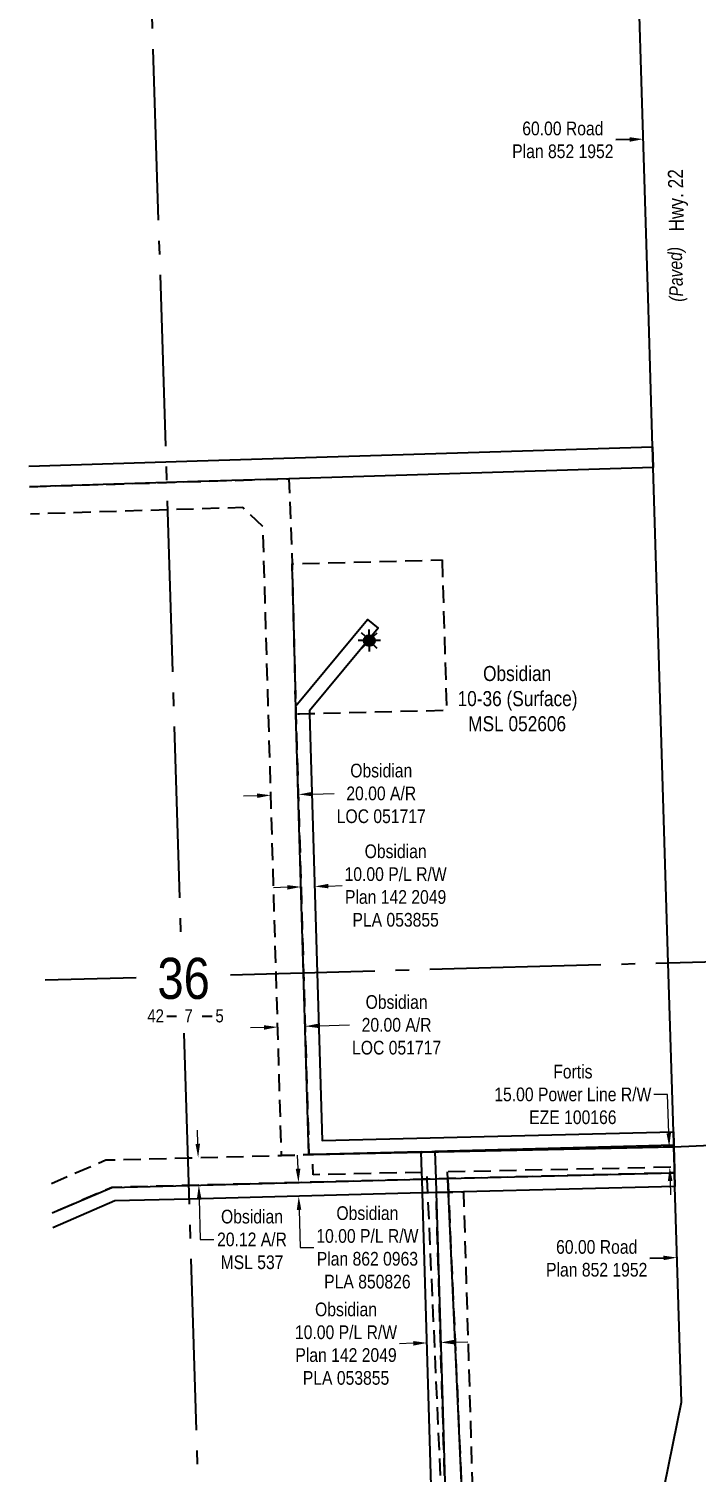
# Model space of a CAD drawing. Extents: x 643442 to 651909, y 5835058 to 5841090.
# Drawn here: x 643460 to 643946, y 5836352 to 5837406 of the extents above; entities that cross this region are included whole.
import ezdxf
from ezdxf.enums import TextEntityAlignment as Align

# ---------------------------------------------------------------- set-up
doc = ezdxf.new("R2010")
doc.units = 0
doc.header["$LTSCALE"] = 5
doc.header["$PDSIZE"] = 0.5
for name, pattern in [('foc-ACCESSROAD', [3.75, 2.5, -1.25]), ('foc-FLOWLINE', [3.75, 2.5, -1.25]), ('foc-QUARTERLINE', [33, 25, -3, 2, -3])]:
    doc.linetypes.add(name, pattern=pattern)
doc.layers.get('Defpoints').update_dxf_attribs({"color": 9})
for name, color, linetype in [('10', 1, 'Continuous'), ('9', 3, 'Continuous'), ('AS-POWER', 104, 'foc-POWER'), ('C-AR', 13, 'foc-ACCESSROAD'), ('C-RW', 13, 'Continuous'), ('C-WS', 13, 'foc-ACCESSROAD'), ('C-WS-S', 8, 'Continuous'), ('F-EZE', 190, 'foc-FLOWLINE'), ('L-SECLBL', 7, 'Continuous'), ('L-SECQ', 8, 'foc-QUARTERLINE'), ('L-TITLEDB', 4, 'Continuous'), ('L-TITLEDB-T', 4, 'Continuous')]:
    doc.layers.add(name, color=color, linetype=linetype)
for name, color, linetype, lineweight in [('C-AR-T', 13, 'Continuous', 9), ('C-RW-T', 13, 'Continuous', 9), ('C-WS-T', 13, 'Continuous', 9), ('F-AR-T', 190, 'Continuous', 9), ('T-TEXT', 48, 'Continuous', 18)]:
    doc.layers.add(name, color=color, linetype=linetype, lineweight=lineweight)
doc.styles.add('100L', font='ARIALN.TTF', dxfattribs={"height": 11})
doc.styles.add('80CG', font='ARIALN.TTF', dxfattribs={"height": 10})
doc.styles.add('80L', font='ARIALN.TTF', dxfattribs={"height": 10})
doc.styles.add('80LS', font='ARIALNI.TTF', dxfattribs={"height": 10})
doc.styles.add('foc-LtypeFont', font='ARIALN.TTF', dxfattribs={"height": 7.35})
doc.styles.add('SIMPLEX', font='ARIALN.TTF')
doc.linetypes.add('foc-POWER', pattern='A,6,-1,["P",foc-LtypeFont,S=0.2,R=0,X=-0.625,Y=-0.75],-1.24,4', length=12.24)
doc.dimstyles.new('Compass 5 000', dxfattribs={"dimscale": 5, "dimtxt": 9, "dimasz": 2, "dimexe": 0.2, "dimexo": 0.0625, "dimgap": 0.5, "dimtad": 0, "dimtih": 1, "dimtoh": 1, "dimzin": 0, "dimdsep": 46, "dimtxsty": '80CG', "dimcen": 0.1, "dimse1": 1, "dimse2": 1, "dimclrd": 256, "dimclrt": 256, "dimaunit": 1, "dimadec": 4, "dimazin": 0, "dimtfac": 0.06, "dimtofl": 0, "dimtmove": 0, "dimatfit": 1, "dimfxl": 0.2, "dimtolj": 1, "dimtzin": 0, "dimlwd": -1, "dimarcsym": 0})

# ---------------------------------------------------------------- blocks, each defined once
blk = doc.blocks.new('L-SECLBL')
at = {"layer": '9', "color": 7}
for p, q in [((-5.1, -27.8), (-12.3, -27.8)), ((20.7, -27.8), (13.5, -27.8))]:
    blk.add_line(p, q, dxfattribs=at)
at = {"layer": '10', "color": 2, "style": 'SIMPLEX'}
blk.add_attdef('SEC', text='', height=30, dxfattribs=at).set_placement((0, 0), align=Align.MIDDLE)
at = {"layer": '10', "color": 5, "style": '80L'}
blk.add_attdef('TWP', text='', height=9.5, dxfattribs=at).set_placement((-14.4, -27.4), align=Align.MIDDLE_RIGHT)
blk.add_attdef('RGE', text='', height=9.5, dxfattribs=at).set_placement((3.6, -27.4), align=Align.MIDDLE_CENTER)
blk.add_attdef('MER', text='', height=9.5, dxfattribs=at).set_placement((23.2, -27.4), align=Align.MIDDLE_LEFT)
blk = doc.blocks.new('*D394')
at = {"layer": 'C-AR-T', "transparency": 16777216}
for p, q in [((643631.1, 5836676.6), (643621.1, 5836676.3)), ((643671.1, 5836677.7), (643693.4, 5836678.4))]:
    blk.add_line(p, q, dxfattribs=at)
for points in [[(643631, 5836678.2), (643631.1, 5836674.9), (643641.1, 5836676.8)], [(643671, 5836679.4), (643671.1, 5836676.1), (643661.1, 5836677.4)]]:
    blk.add_solid(points, dxfattribs=at)
at = {"layer": 'Defpoints', "color": 0, "transparency": 16777216}
for p in [(643640.6, 5836692.6), (643660.6, 5836693.2), (643661.1, 5836677.4)]:
    blk.add_point(p, dxfattribs=at)
at = {"layer": 'C-AR-T', "transparency": 16777216, "insert": (643727.8, 5836678.4), "char_height": 10, "attachment_point": 5, "style": '80CG'}
blk.add_mtext('\\A1;Obsidian\\P20.00 A/R \\PLOC 051717', dxfattribs=at)
blk = doc.blocks.new('*D396')
at = {"layer": 'C-AR-T', "transparency": 16777216}
for p, q in [((643626.1, 5836845.8), (643616.1, 5836845.5)), ((643666.3, 5836847), (643682.3, 5836847.4))]:
    blk.add_line(p, q, dxfattribs=at)
for points in [[(643626, 5836847.4), (643626.1, 5836844.1), (643636.1, 5836846.1)], [(643666.3, 5836848.6), (643666.4, 5836845.3), (643656.3, 5836846.7)]]:
    blk.add_solid(points, dxfattribs=at)
at = {"layer": 'Defpoints', "color": 0, "transparency": 16777216}
for p in [(643630.1, 5837047.4), (643650.4, 5837048), (643636.1, 5836846.1)]:
    blk.add_point(p, dxfattribs=at)
at = {"layer": 'C-AR-T', "transparency": 16777216, "insert": (643716.6, 5836847.4), "char_height": 10, "attachment_point": 5, "style": '80CG'}
blk.add_mtext('\\A1;Obsidian\\P20.00 A/R \\PLOC 051717', dxfattribs=at)
blk = doc.blocks.new('*D412')
at = {"layer": 'C-RW-T', "transparency": 16777216}
for p, q in [((643648.1, 5836778.9), (643638.1, 5836778.6)), ((643678, 5836779.8), (643688, 5836780.1))]:
    blk.add_line(p, q, dxfattribs=at)
for points in [[(643648, 5836780.5), (643648.1, 5836777.2), (643658.1, 5836779.2)], [(643678, 5836781.4), (643678.1, 5836778.1), (643668, 5836779.5)]]:
    blk.add_solid(points, dxfattribs=at)
at = {"layer": 'Defpoints', "color": 0, "transparency": 16777216}
for p in [(643668, 5836779.5), (643659.1, 5836744.1), (643669, 5836744.4)]:
    blk.add_point(p, dxfattribs=at)
at = {"layer": 'C-RW-T', "transparency": 16777216, "insert": (643727.1, 5836780.1), "char_height": 10, "attachment_point": 5, "style": '80CG'}
blk.add_mtext('\\A1;Obsidian\\P10.00 P/L R/W\\PPlan 142 2049\\PPLA 053855', dxfattribs=at)
blk = doc.blocks.new('*D413')
at = {"layer": 'C-RW-T', "transparency": 16777216}
for p, q in [((643740, 5836445.9), (643730, 5836445.6)), ((643769.9, 5836446.8), (643779.9, 5836447.1))]:
    blk.add_line(p, q, dxfattribs=at)
for points in [[(643739.9, 5836447.6), (643740, 5836444.2), (643750, 5836446.2)], [(643769.9, 5836448.5), (643770, 5836445.1), (643759.9, 5836446.5)]]:
    blk.add_solid(points, dxfattribs=at)
at = {"layer": 'Defpoints', "color": 0, "transparency": 16777216}
for p in [(643750, 5836446.2), (643750.1, 5836444.2), (643760, 5836444.5)]:
    blk.add_point(p, dxfattribs=at)
at = {"layer": 'C-RW-T', "transparency": 16777216, "insert": (643690.9, 5836445.6), "char_height": 10, "attachment_point": 5, "style": '80CG'}
blk.add_mtext('\\A1;Obsidian\\P10.00 P/L R/W\\PPlan 142 2049\\PPLA 053855', dxfattribs=at)
blk = doc.blocks.new('*D414')
at = {"layer": 'C-RW-T', "transparency": 16777216}
for p, q in [((643655.9, 5836573.3), (643655.6, 5836583.3)), ((643656.7, 5836543.3), (643657.4, 5836515.9)), ((643657.4, 5836515.9), (643667.4, 5836515.9))]:
    blk.add_line(p, q, dxfattribs=at)
for points in [[(643657.6, 5836573.4), (643654.2, 5836573.3), (643656.2, 5836563.3)], [(643658.3, 5836543.4), (643655, 5836543.3), (643656.4, 5836553.3)]]:
    blk.add_solid(points, dxfattribs=at)
at = {"layer": 'Defpoints', "color": 0, "transparency": 16777216}
for p in [(643679.5, 5836563.9), (643656.4, 5836553.3), (643679.8, 5836553.9)]:
    blk.add_point(p, dxfattribs=at)
at = {"layer": 'C-RW-T', "transparency": 16777216, "insert": (643706.5, 5836515.9), "char_height": 10, "attachment_point": 5, "style": '80CG'}
blk.add_mtext('\\A1;Obsidian\\P10.00 P/L R/W\\PPlan 862 0963\\PPLA 850826', dxfattribs=at)
blk = doc.blocks.new('*D429')
at = {"layer": 'Defpoints', "color": 0, "transparency": 16777216}
for p in [(643907.8, 5837325.2), (643907.9, 5837321.1), (643967.9, 5837322.9)]:
    blk.add_point(p, dxfattribs=at)
at = {"layer": 'L-TITLEDB-T', "transparency": 16777216}
for p, q in [((643977.8, 5837327.3), (643987.8, 5837327.6)), ((643897.8, 5837324.9), (643887.8, 5837324.6))]:
    blk.add_line(p, q, dxfattribs=at)
for points in [[(643897.8, 5837326.6), (643897.9, 5837323.3), (643907.8, 5837325.2)], [(643977.7, 5837329), (643977.8, 5837325.7), (643967.8, 5837327)]]:
    blk.add_solid(points, dxfattribs=at)
at = {"layer": 'L-TITLEDB-T', "transparency": 16777216, "insert": (643849.1, 5837324.6), "char_height": 10, "attachment_point": 5, "style": '80CG'}
blk.add_mtext('\\A1;60.00 Road\\PPlan 852 1952', dxfattribs=at)
blk = doc.blocks.new('*D430')
at = {"layer": 'Defpoints', "color": 0, "transparency": 16777216}
for p in [(643932.5, 5836508.5), (643932.6, 5836505.9), (643992.5, 5836507.7)]:
    blk.add_point(p, dxfattribs=at)
at = {"layer": 'L-TITLEDB-T', "transparency": 16777216}
for p, q in [((643922.5, 5836508.2), (643912.5, 5836507.9)), ((644002.5, 5836510.6), (644012.4, 5836510.9))]:
    blk.add_line(p, q, dxfattribs=at)
for points in [[(643922.5, 5836509.9), (643922.6, 5836506.6), (643932.5, 5836508.5)], [(644002.4, 5836512.3), (644002.5, 5836509), (643992.5, 5836510.3)]]:
    blk.add_solid(points, dxfattribs=at)
at = {"layer": 'L-TITLEDB-T', "transparency": 16777216, "insert": (643873.8, 5836507.9), "char_height": 10, "attachment_point": 5, "style": '80CG'}
blk.add_mtext('\\A1;60.00 Road\\PPlan 852 1952', dxfattribs=at)
blk = doc.blocks.new('*D459')
at = {"layer": 'Defpoints', "color": 0, "transparency": 16777216}
for p in [(643926.7, 5836589.4), (644055.5, 5836593.2), (644055.9, 5836578.2)]:
    blk.add_point(p, dxfattribs=at)
at = {"layer": 'F-AR-T', "transparency": 16777216}
for p, q in [((643925.5, 5836627.6), (643915.5, 5836627.6)), ((643926.4, 5836599.4), (643925.5, 5836627.6)), ((643927.4, 5836564.4), (643927.7, 5836554.4))]:
    blk.add_line(p, q, dxfattribs=at)
for points in [[(643928, 5836599.4), (643924.7, 5836599.3), (643926.7, 5836589.4)], [(643929.1, 5836564.4), (643925.7, 5836564.3), (643927.1, 5836574.4)]]:
    blk.add_solid(points, dxfattribs=at)
at = {"layer": 'F-AR-T', "transparency": 16777216, "insert": (643856.4, 5836627.6), "char_height": 10, "attachment_point": 5, "style": '80CG'}
blk.add_mtext('\\A1;Fortis\\P15.00 Power Line R/W \\PEZE 100166', dxfattribs=at)
blk = doc.blocks.new('*D465')
at = {"layer": 'C-AR-T', "transparency": 16777216}
for p, q in [((643582.7, 5836591.6), (643582.5, 5836601.6)), ((643583.8, 5836551.5), (643584.5, 5836521.7)), ((643584.5, 5836521.7), (643594.5, 5836521.7))]:
    blk.add_line(p, q, dxfattribs=at)
for points in [[(643584.4, 5836591.6), (643581.1, 5836591.5), (643583, 5836581.6)], [(643585.4, 5836551.5), (643582.1, 5836551.4), (643583.5, 5836561.4)]]:
    blk.add_solid(points, dxfattribs=at)
at = {"layer": 'Defpoints', "color": 0, "transparency": 16777216}
for p in [(643623.3, 5836582.6), (643583.5, 5836561.4), (643623.8, 5836562.5)]:
    blk.add_point(p, dxfattribs=at)
at = {"layer": 'C-AR-T', "transparency": 16777216, "insert": (643622.3, 5836521.7), "char_height": 10, "attachment_point": 5, "style": '80CG'}
blk.add_mtext('\\A1;Obsidian \\P20.12 A/R\\PMSL 537', dxfattribs=at)
blk = doc.blocks.new('GAS')
h = blk.add_hatch(color=255)
h.dxf.hatch_style = 1
edge = h.paths.add_edge_path()
edge.add_arc((0, 0), 0.9, 0, 360)
for p, q in [((-0.81, 0), (-1.62, 0)), ((-0.57, 0.57), (-1.14, 1.14)), ((0, 0.81), (0, 1.62)), ((0.57, 0.57), (1.14, 1.14)), ((1.62, 0), (0.81, 0)), ((-0.57, -0.57), (-1.14, -1.14)), ((0, -0.81), (0, -1.62)), ((1.14, -1.14), (0.57, -0.57))]:
    blk.add_line(p, q)
blk.add_circle((0, 0), 0.8)

msp = doc.modelspace()

# ---------------------------------------------------------------- linework, layer by layer
at = {"layer": 'AS-POWER', "flags": 128}
for points in [[(643666.575, 5836583.798), (643930.059, 5836589.479), (643989.986, 5836592.12), (644184.238, 5836601.275), (644203.707, 5836602.925), (644357.105, 5836627.81), (644372.016, 5836725.718), (644428.722, 5837097.879), (644475.378, 5837404.077)], [(643778.442, 5836268.371), (643764.952, 5836571.065)]]:
    msp.add_lwpolyline(points, dxfattribs=at)
at = {"layer": 'C-AR', "flags": 128}
msp.add_lwpolyline([(643459.986, 5837071.377), (643559.938, 5837074.487), (643582.868, 5837075.2), (643649.292, 5837077.267), (643651.602, 5837015.19), (643654.189, 5836911.321), (643654.357, 5836905.225), (643659.925, 5836716.213), (643663.833, 5836583.669), (643643.826, 5836583.151), (643639.923, 5836715.663), (643630.301, 5837042.281), (643615.521, 5837056.194), (643583.491, 5837055.197), (643560.565, 5837054.483), (643460.613, 5837051.373)], dxfattribs=at)
at = {"layer": 'C-RW', "flags": 128}
for points in [[(643459.517, 5837086.365), (643559.468, 5837089.475), (643582.401, 5837090.189), (643914.599, 5837100.526), (643915.052, 5837085.539), (643649.292, 5837077.267), (643582.868, 5837075.2), (643559.938, 5837074.487), (643459.986, 5837071.377)], [(643754.09, 5836309.276), (643746.718, 5836555.674), (643746.42, 5836565.669), (643746.272, 5836570.678), (643745.829, 5836585.71), (643666.575, 5836583.798), (643663.833, 5836583.669), (643659.925, 5836716.213), (643654.357, 5836905.225), (643654.189, 5836911.321), (643706.69, 5836974.522), (643714.336, 5836968.168), (643664.222, 5836907.856), (643664.292, 5836905.486), (643669.862, 5836716.486), (643673.475, 5836593.889), (643929.721, 5836600.432), (643929.721, 5836600.432), (643929.991, 5836591.502), (643930.03, 5836590.52), (643755.731, 5836585.932), (643756.331, 5836565.925), (643756.63, 5836555.932), (643761.442, 5836395.59), (643763.993, 5836310.57)], [(643476.599, 5836541.073), (643520.087, 5836559.804), (643576.016, 5836561.253), (643746.42, 5836565.669), (643750.177, 5836565.766), (643756.331, 5836565.925), (643765.171, 5836566.154), (643930.628, 5836570.442), (643930.93, 5836560.45), (643776.637, 5836556.449), (643765.616, 5836556.165), (643756.63, 5836555.932), (643750.622, 5836555.776), (643746.718, 5836555.674), (643576.329, 5836551.263), (643522.275, 5836549.864), (643476.935, 5836530.334)]]:
    msp.add_lwpolyline(points, dxfattribs=at)
at = {"layer": 'C-WS', "flags": 128}
for points in [[(643761.008, 5837017.941), (643764.325, 5836907.99), (643670.078, 5836905.637), (643664.292, 5836905.486), (643656.853, 5836905.292), (643654.357, 5836905.225), (643654.189, 5836911.321), (643651.602, 5837015.19), (643761.008, 5837017.941)], [(643853.884, 5836234.35), (643784.92, 5836148.561), (643699.193, 5836217.603), (643756.919, 5836289.411), (643758.329, 5836291.164), (643762.201, 5836295.982), (643764.321, 5836298.619), (643764.249, 5836301.64), (643763.993, 5836310.57), (643761.442, 5836395.59), (643756.63, 5836555.932), (643765.616, 5836556.165), (643776.637, 5836556.449), (643781.426, 5836396.187), (643784.596, 5836290.153), (643853.884, 5836234.35)]]:
    msp.add_lwpolyline(points, close=True, dxfattribs=at)
msp.add_lwpolyline([(643475.921, 5836562.702), (643515.688, 5836579.831), (643575.386, 5836581.378), (643643.826, 5836583.151), (643663.833, 5836583.669), (643666.575, 5836583.798), (643745.829, 5836585.71), (643749.285, 5836585.835), (643755.731, 5836585.932), (643930.03, 5836590.52), (643930.059, 5836589.479), (643930.292, 5836581.566), (643930.494, 5836574.489), (643930.628, 5836570.442), (643765.171, 5836566.154), (643756.331, 5836565.925), (643750.177, 5836565.766), (643746.42, 5836565.669), (643576.016, 5836561.253), (643520.087, 5836559.804), (643476.599, 5836541.073)], dxfattribs=at)
at = {"layer": 'F-EZE', "flags": 128}
msp.add_lwpolyline([(643666.575, 5836583.798), (643745.829, 5836585.71), (643749.285, 5836585.835), (643755.731, 5836585.932), (643930.059, 5836589.479), (643930.292, 5836581.566), (643930.494, 5836574.489), (643764.952, 5836571.065), (643765.171, 5836566.154), (643765.616, 5836556.165), (643778.442, 5836268.371), (643773.916, 5836268.169), (643763.814, 5836267.719), (643763.461, 5836267.704), (643763.378, 5836269.582), (643762.201, 5836295.982), (643750.622, 5836555.776), (643750.177, 5836565.766), (643749.955, 5836570.755), (643746.272, 5836570.678), (643666.882, 5836569.033), (643666.575, 5836583.798)], close=True, dxfattribs=at)
at = {"layer": 'L-SECQ', "flags": 128}
for points in [[(643544.858, 5837555.866), (643570.343, 5836742.344)], [(644371.711, 5836735.825), (643606.645, 5836714.751)], [(643537.869, 5836712.857), (643471.275, 5836711.023)], [(643572.533, 5836672.428), (643596.512, 5835906.966)]]:
    msp.add_lwpolyline(points, dxfattribs=at)
at = {"layer": 'L-TITLEDB', "flags": 128}
msp.add_lwpolyline([(643916.838, 5836310.579), (643935.694, 5836402.942), (643930.93, 5836560.45), (643930.628, 5836570.442), (643930.494, 5836574.489), (643930.292, 5836581.566), (643930.059, 5836589.479), (643930.03, 5836590.52), (643929.991, 5836591.502), (643929.721, 5836600.432), (643925.998, 5836723.531), (643915.052, 5837085.539), (643914.599, 5837100.526), (643912.836, 5837158.819), (643911.3, 5837209.646), (643910.846, 5837224.64), (643900.521, 5837566.097)], dxfattribs=at)

# ---------------------------------------------------------------- block references
at = {"layer": 'C-WS-S', "xscale": 4.998495049999993, "yscale": 4.998495049999993, "zscale": 4.998495049999993}
msp.add_blockref('GAS', (643707.898, 5836959.065), dxfattribs=at)
at = {"layer": 'L-SECLBL', "color": 1}
msp.add_blockref('L-SECLBL', (643572.433, 5836712.416), dxfattribs=at).add_auto_attribs({'SEC': '36', 'TWP': '42', 'RGE': '7', 'MER': '5'})

# ---------------------------------------------------------------- texts
at = {"layer": 'C-WS-T', "insert": (643768.197, 5836940.499), "char_height": 10.99669, "attachment_point": 1, "style": '100L'}
msp.add_mtext_dynamic_manual_height_columns('\\pi22.693;Obsidian\\P\\pi4.0897;10-36 (Surface)\\P\\pi11.842;MSL 052606', width=93.58756, gutter_width=55, heights=[0], dxfattribs=at)
at = {"layer": 'L-TITLEDB-T', "insert": (643926.577, 5837257.71), "char_height": 10.9967, "attachment_point": 1, "rotation": 91.169248, "style": '100L'}
msp.add_mtext_dynamic_manual_height_columns('Hwy. 22', width=46.08418, gutter_width=55, heights=[0], dxfattribs=at)
at = {"layer": 'T-TEXT', "style": '80LS'}
msp.add_text('(Paved)', height=9.997, rotation=91.72201, dxfattribs=at).set_placement((643931.421, 5837226.459), align=Align.MIDDLE_CENTER)

# ---------------------------------------------------------------- dimensions: what is measured, and where the dimension line sits
at = {"layer": 'C-AR-T', "color": 5}
dim = msp.add_linear_dim(base=(643636.082, 5836846.061), p1=(643650.38, 5837048.015), p2=(643630.15, 5837047.419), angle=181.687358, text='Obsidian\\P20.00 A/R \\PLOC 051717', dimstyle='Compass 5 000', dxfattribs=at)
dim.commit()
dim.dimension.update_dxf_attribs({"geometry": '*D396', "text_midpoint": (643716.555, 5836847.421), "dimtype": 161})
at = {"layer": 'C-AR-T'}
dim = msp.add_linear_dim(base=(643661.068, 5836677.435), p1=(643640.601, 5836692.632), p2=(643660.603, 5836693.221), angle=1.688595, text='Obsidian\\P20.00 A/R \\PLOC 051717', dimstyle='Compass 5 000', dxfattribs=at)
dim.commit()
dim.dimension.update_dxf_attribs({"geometry": '*D394', "text_midpoint": (643727.75, 5836678.39), "dimtype": 161})
at = {"layer": 'C-AR-T', "color": 3}
dim = msp.add_linear_dim(base=(643583.501, 5836561.447), p1=(643623.299, 5836582.619), p2=(643623.82, 5836562.492), angle=271.484266, text='Obsidian \\P20.12 A/R\\PMSL 537', dimstyle='Compass 5 000', dxfattribs=at)
dim.commit()
dim.dimension.update_dxf_attribs({"geometry": '*D465', "text_midpoint": (643622.265, 5836521.727), "dimtype": 161})
at = {"layer": 'C-RW-T', "color": 5}
for base, p1, p2, angle, text, picture, middle in [((643668.006, 5836779.468), (643659.103, 5836744.124), (643669.039, 5836744.417), 1.687987, 'Obsidian\\P10.00 P/L R/W\\PPlan 142 2049\\PPLA 053855', '*D412', (643727.083, 5836780.057)), ((643656.409, 5836553.336), (643679.519, 5836563.935), (643679.778, 5836553.941), 271.483036, 'Obsidian\\P10.00 P/L R/W\\PPlan 862 0963\\PPLA 850826', '*D414', (643706.463, 5836515.934))]:
    dim = msp.add_linear_dim(base=base, p1=p1, p2=p2, angle=angle, text=text, dimstyle='Compass 5 000', dxfattribs=at)
    dim.commit()
    dim.dimension.update_dxf_attribs({"geometry": picture, "text_midpoint": middle, "dimtype": 161})
dim = msp.add_aligned_dim(p1=(643759.973, 5836444.535), p2=(643750.052, 5836444.238), distance=-1.961, text='Obsidian\\P10.00 P/L R/W\\PPlan 142 2049\\PPLA 053855', dimstyle='Compass 5 000', dxfattribs=at)
dim.commit()
dim.dimension.update_dxf_attribs({"geometry": '*D413', "text_midpoint": (643690.917, 5836445.601)})
at = {"layer": 'F-AR-T', "color": 3}
dim = msp.add_linear_dim(base=(643926.66, 5836589.377), p1=(644055.936, 5836578.248), p2=(644055.487, 5836593.237), angle=91.716094, text='Fortis\\P15.00 Power Line R/W \\PEZE 100166', dimstyle='Compass 5 000', dxfattribs=at)
dim.commit()
dim.dimension.update_dxf_attribs({"geometry": '*D459', "text_midpoint": (643856.373, 5836627.624), "dimtype": 161})
at = {"layer": 'L-TITLEDB-T'}
dim = msp.add_linear_dim(base=(643907.805, 5837325.218), p1=(643967.885, 5837322.896), p2=(643907.93, 5837321.083), angle=181.731947, text='60.00 Road\\PPlan 852 1952', dimstyle='Compass 5 000', dxfattribs=at)
dim.commit()
dim.dimension.update_dxf_attribs({"geometry": '*D429', "text_midpoint": (643849.11, 5837324.614), "dimtype": 161})
at = {"layer": 'L-TITLEDB-T', "color": 5}
dim = msp.add_aligned_dim(p1=(643992.535, 5836507.731), p2=(643932.58, 5836505.917), distance=-2.605, text='60.00 Road\\PPlan 852 1952', dimstyle='Compass 5 000', dxfattribs=at)
dim.commit()
dim.dimension.update_dxf_attribs({"geometry": '*D430', "text_midpoint": (643873.806, 5836507.916)})

doc.saveas('drawing.dxf')
